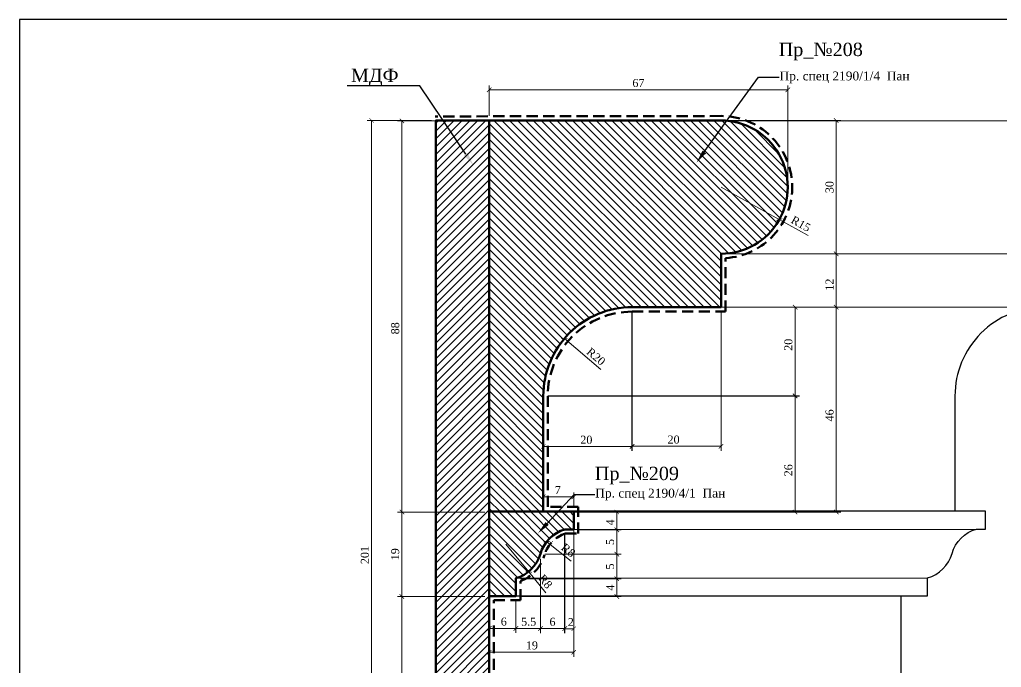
# Model space of a CAD drawing. Header units: millimetres. Extents: x 308479 to 308839, y -95708 to -95468.
# Drawn here: x 308478.9 to 308699.7, y -95613.4 to -95467.7 of the extents above; entities that cross this region are included whole.
import ezdxf
from ezdxf import colors
from ezdxf.entities.mleader import LeaderData, LeaderLine
from ezdxf.math import Vec2, Vec3

# ---------------------------------------------------------------- set-up
doc = ezdxf.new("R2010")
doc.units = ezdxf.units.MM
doc.header["$MEASUREMENT"] = 0
doc.linetypes.add('HIDDEN', pattern=[0.375, 0.25, -0.125])
doc.layers.add('Outside panel', color=7, linetype='Continuous', lineweight=18, true_color=0x7f5e57)
doc.layers.add('линия 15', color=7, linetype='Continuous', lineweight=15)
doc.layers.add('линия 50', color=1, linetype='Continuous', lineweight=140)
doc.layers.add('размеры в модели', color=7, linetype='Continuous')
doc.styles.add('ELECT', font='times.ttf')
doc.styles.get("Standard").update_dxf_attribs({"font": 'times.ttf'})
doc.dimstyles.new('M_1', dxfattribs={"dimtxt": 1.8, "dimasz": 1, "dimexe": 1, "dimexo": 1, "dimgap": 0.6, "dimtad": 1, "dimdec": 0, "dimdsep": 46, "dimtxsty": 'Standard', "dimblk": 'ARCHTICK', "dimcen": -5, "dimclrd": 7, "dimclre": 7, "dimclrt": 7, "dimadec": 0, "dimazin": 0, "dimtfac": 1, "dimtdec": 0, "dimtmove": 0, "dimatfit": 3, "dimfxl": 1, "dimtolj": 1, "dimtzin": 0, "dimlwd": 5, "dimlwe": 5, "dimarcsym": 0})

# ---------------------------------------------------------------- blocks, each defined once
blk = doc.blocks.new('_ArchTick')
at = {"color": 0, "linetype": 'ByBlock', "const_width": 0.15}
blk.add_lwpolyline([(-0.5, -0.5), (0.5, 0.5)], dxfattribs=at)
blk = doc.blocks.new('*D36')
at = {"color": 7, "lineweight": 5, "ltscale": 1000, "transparency": 16777216}
for p, q in [((308730.28, -95490.36), (308762.27, -95490.36)), ((308761.27, -95691.45), (308761.27, -95490.36)), ((308684.13, -95691.45), (308762.27, -95691.45))]:
    blk.add_line(p, q, dxfattribs=at)
at = {"layer": 'Defpoints', "color": 0, "ltscale": 1000, "transparency": 16777216}
for p in [(308729.28, -95490.36), (308761.27, -95490.36), (308683.13, -95691.45)]:
    blk.add_point(p, dxfattribs=at)
at = {"color": 7, "lineweight": 5, "ltscale": 1000, "transparency": 16777216}
for p, rotation in [((308761.27, -95490.36), 90), ((308761.27, -95691.45), 270)]:
    blk.add_blockref('_ArchTick', p, dxfattribs=dict(at, rotation=rotation))
at = {"color": 7, "ltscale": 1000, "transparency": 16777216, "insert": (308759.76, -95592.32), "char_height": 1.8, "attachment_point": 5, "rotation": 90}
blk.add_mtext('\\A1;201', dxfattribs=at)
blk = doc.blocks.new('*D35')
at = {"color": 7, "lineweight": 5, "ltscale": 1000, "transparency": 16777216}
for p, q in [((308744.28, -95506.36), (308744.28, -95699.8)), ((308683.13, -95692.45), (308683.13, -95699.8)), ((308744.28, -95698.8), (308683.13, -95698.8))]:
    blk.add_line(p, q, dxfattribs=at)
at = {"layer": 'Defpoints', "color": 0, "ltscale": 1000, "transparency": 16777216}
for p in [(308744.28, -95505.36), (308683.13, -95691.45), (308683.13, -95698.8)]:
    blk.add_point(p, dxfattribs=at)
at = {"color": 7, "lineweight": 5, "ltscale": 1000, "transparency": 16777216, "rotation": 180}
blk.add_blockref('_ArchTick', (308683.13, -95698.8), dxfattribs=at)
at = {"color": 7, "lineweight": 5, "ltscale": 1000, "transparency": 16777216}
blk.add_blockref('_ArchTick', (308744.28, -95698.8), dxfattribs=at)
at = {"color": 7, "ltscale": 1000, "transparency": 16777216, "insert": (308714.35, -95697.29), "char_height": 1.8, "attachment_point": 5}
blk.add_mtext('\\A1;61', dxfattribs=at)
blk = doc.blocks.new('*D33')
at = {"layer": 'Defpoints', "color": 0, "ltscale": 1000, "transparency": 16777216}
for p in [(308572.5, -95490.36), (308558.05, -95691.45), (308572.5, -95691.45)]:
    blk.add_point(p, dxfattribs=at)
at = {"layer": 'линия 15', "color": 7, "lineweight": 5, "ltscale": 1000, "transparency": 16777216}
for p, q in [((308571.5, -95490.36), (308557.05, -95490.36)), ((308558.05, -95490.36), (308558.05, -95691.45)), ((308571.5, -95691.45), (308557.05, -95691.45))]:
    blk.add_line(p, q, dxfattribs=at)
for p, rotation in [((308558.05, -95490.36), 90), ((308558.05, -95691.45), 270)]:
    blk.add_blockref('_ArchTick', p, dxfattribs=dict(at, rotation=rotation))
at = {"layer": 'линия 15', "color": 7, "ltscale": 1000, "transparency": 16777216, "insert": (308556.53, -95588.13), "char_height": 1.8, "attachment_point": 5, "rotation": 90}
blk.add_mtext('\\A1;201', dxfattribs=at)
blk = doc.blocks.new('*D32')
at = {"layer": 'Defpoints', "color": 0, "ltscale": 1000, "transparency": 16777216}
for p in [(308616.67, -95532.36), (308596.67, -95552.59), (308596.67, -95563.72)]:
    blk.add_point(p, dxfattribs=at)
at = {"layer": 'размеры в модели', "color": 7, "lineweight": 5, "ltscale": 1000, "transparency": 16777216}
for p, q in [((308616.67, -95533.36), (308616.67, -95564.72)), ((308596.67, -95553.59), (308596.67, -95564.72)), ((308616.67, -95563.72), (308596.67, -95563.72))]:
    blk.add_line(p, q, dxfattribs=at)
at = {"layer": 'размеры в модели', "color": 7, "lineweight": 5, "ltscale": 1000, "transparency": 16777216, "rotation": 180}
blk.add_blockref('_ArchTick', (308596.67, -95563.72), dxfattribs=at)
at = {"layer": 'размеры в модели', "color": 7, "lineweight": 5, "ltscale": 1000, "transparency": 16777216}
blk.add_blockref('_ArchTick', (308616.67, -95563.72), dxfattribs=at)
at = {"layer": 'размеры в модели', "color": 7, "ltscale": 1000, "transparency": 16777216, "insert": (308606.36, -95562.2), "char_height": 1.8, "attachment_point": 5}
blk.add_mtext('\\A1;20', dxfattribs=at)
blk = doc.blocks.new('*D31')
at = {"layer": 'Defpoints', "color": 0, "ltscale": 1000, "transparency": 16777216}
for p in [(308616.62, -95532.36), (308636.67, -95532.36), (308616.62, -95563.67)]:
    blk.add_point(p, dxfattribs=at)
at = {"layer": 'размеры в модели', "color": 7, "lineweight": 5, "ltscale": 1000, "transparency": 16777216}
for p, q in [((308616.62, -95533.36), (308616.62, -95564.67)), ((308636.67, -95533.36), (308636.67, -95564.67)), ((308636.67, -95563.67), (308616.62, -95563.67))]:
    blk.add_line(p, q, dxfattribs=at)
at = {"layer": 'размеры в модели', "color": 7, "lineweight": 5, "ltscale": 1000, "transparency": 16777216, "rotation": 180}
blk.add_blockref('_ArchTick', (308616.62, -95563.67), dxfattribs=at)
at = {"layer": 'размеры в модели', "color": 7, "lineweight": 5, "ltscale": 1000, "transparency": 16777216}
blk.add_blockref('_ArchTick', (308636.67, -95563.67), dxfattribs=at)
at = {"layer": 'размеры в модели', "color": 7, "ltscale": 1000, "transparency": 16777216, "insert": (308625.98, -95562.16), "char_height": 1.8, "attachment_point": 5}
blk.add_mtext('\\A1;20', dxfattribs=at)
blk = doc.blocks.new('*D30')
at = {"layer": 'Defpoints', "color": 0, "ltscale": 1000, "transparency": 16777216}
for p in [(308636.67, -95532.36), (308653.34, -95532.36), (308596.67, -95552.3)]:
    blk.add_point(p, dxfattribs=at)
at = {"layer": 'размеры в модели', "color": 7, "lineweight": 5, "ltscale": 1000, "transparency": 16777216}
for p, q in [((308637.67, -95532.36), (308654.34, -95532.36)), ((308653.34, -95552.3), (308653.34, -95532.36)), ((308597.67, -95552.3), (308654.34, -95552.3))]:
    blk.add_line(p, q, dxfattribs=at)
for p, rotation in [((308653.34, -95532.36), 90), ((308653.34, -95552.3), 270)]:
    blk.add_blockref('_ArchTick', p, dxfattribs=dict(at, rotation=rotation))
at = {"layer": 'размеры в модели', "color": 7, "ltscale": 1000, "transparency": 16777216, "insert": (308651.82, -95540.82), "char_height": 1.8, "attachment_point": 5, "rotation": 90}
blk.add_mtext('\\A1;20', dxfattribs=at)
blk = doc.blocks.new('*D29')
at = {"layer": 'Defpoints', "color": 0, "ltscale": 1000, "transparency": 16777216}
for p in [(308596.67, -95552.36), (308596.61, -95578.45), (308653.33, -95578.45)]:
    blk.add_point(p, dxfattribs=at)
at = {"layer": 'размеры в модели', "color": 7, "lineweight": 5, "ltscale": 1000, "transparency": 16777216}
for p, q in [((308597.67, -95552.36), (308654.33, -95552.36)), ((308653.33, -95552.36), (308653.33, -95578.45)), ((308597.61, -95578.45), (308654.33, -95578.45))]:
    blk.add_line(p, q, dxfattribs=at)
for p, rotation in [((308653.33, -95552.36), 90), ((308653.33, -95578.45), 270)]:
    blk.add_blockref('_ArchTick', p, dxfattribs=dict(at, rotation=rotation))
at = {"layer": 'размеры в модели', "color": 7, "ltscale": 1000, "transparency": 16777216, "insert": (308651.82, -95569.06), "char_height": 1.8, "attachment_point": 5, "rotation": 90}
blk.add_mtext('\\A1;26', dxfattribs=at)
blk = doc.blocks.new('*D28')
at = {"layer": 'Defpoints', "color": 0, "ltscale": 1000, "transparency": 16777216}
for p in [(308636.67, -95505.36), (308649.77, -95512.66)]:
    blk.add_point(p, dxfattribs=at)
at = {"layer": 'размеры в модели', "color": 7, "lineweight": 5, "ltscale": 1000, "transparency": 16777216}
for p in [(308636.67, -95505.36), (308656.25, -95516.26)]:
    blk.add_line(p, (308649.77, -95512.66), dxfattribs=at)
at = {"layer": 'размеры в модели', "color": 7, "lineweight": 5, "ltscale": 1000, "transparency": 16777216, "rotation": 150.885768118876}
blk.add_blockref('_ArchTick', (308649.77, -95512.66), dxfattribs=at)
at = {"layer": 'размеры в модели', "color": 7, "ltscale": 1000, "transparency": 16777216, "insert": (308654.62, -95513.62), "char_height": 1.8, "attachment_point": 5, "rotation": 330.8858}
blk.add_mtext('\\A1;R15', dxfattribs=at)
blk = doc.blocks.new('*D27')
at = {"layer": 'Defpoints', "color": 0, "ltscale": 1000, "transparency": 16777216}
for p in [(308601.41, -95539.43), (308616.67, -95552.36)]:
    blk.add_point(p, dxfattribs=at)
at = {"layer": 'размеры в модели', "color": 7, "lineweight": 5, "ltscale": 1000, "transparency": 16777216}
blk.add_line((308609.65, -95546.41), (308601.41, -95539.43), dxfattribs=at)
at = {"layer": 'размеры в модели', "color": 7, "lineweight": 5, "ltscale": 1000, "transparency": 16777216, "rotation": 139.728666756245}
blk.add_blockref('_ArchTick', (308601.41, -95539.43), dxfattribs=at)
at = {"layer": 'размеры в модели', "color": 7, "ltscale": 1000, "transparency": 16777216, "insert": (308608.53, -95543.48), "char_height": 1.8, "attachment_point": 5, "rotation": 319.7287}
blk.add_mtext('\\A1;R20', dxfattribs=at)
blk = doc.blocks.new('*D25')
at = {"layer": 'Defpoints', "color": 0, "ltscale": 1000, "transparency": 16777216}
for p in [(308636.67, -95520.36), (308662.58, -95520.36), (308636.67, -95532.36)]:
    blk.add_point(p, dxfattribs=at)
at = {"layer": 'размеры в модели', "color": 7, "lineweight": 5, "ltscale": 1000, "transparency": 16777216}
for p, q in [((308637.67, -95520.36), (308663.58, -95520.36)), ((308662.58, -95532.36), (308662.58, -95520.36)), ((308637.67, -95532.36), (308663.58, -95532.36))]:
    blk.add_line(p, q, dxfattribs=at)
for p, rotation in [((308662.58, -95520.36), 90), ((308662.58, -95532.36), 270)]:
    blk.add_blockref('_ArchTick', p, dxfattribs=dict(at, rotation=rotation))
at = {"layer": 'размеры в модели', "color": 7, "ltscale": 1000, "transparency": 16777216, "insert": (308661.08, -95527.29), "char_height": 1.8, "attachment_point": 5, "rotation": 90}
blk.add_mtext('\\A1;12', dxfattribs=at)
blk = doc.blocks.new('*D17')
at = {"layer": 'Defpoints', "color": 0, "ltscale": 1000, "transparency": 16777216}
for p in [(308636.67, -95532.36), (308603.52, -95578.45), (308662.59, -95578.45)]:
    blk.add_point(p, dxfattribs=at)
at = {"layer": 'размеры в модели', "color": 7, "lineweight": 5, "ltscale": 1000, "transparency": 16777216}
for p, q in [((308637.67, -95532.36), (308663.59, -95532.36)), ((308662.59, -95532.36), (308662.59, -95578.45)), ((308604.52, -95578.45), (308663.59, -95578.45))]:
    blk.add_line(p, q, dxfattribs=at)
for p, rotation in [((308662.59, -95532.36), 90), ((308662.59, -95578.45), 270)]:
    blk.add_blockref('_ArchTick', p, dxfattribs=dict(at, rotation=rotation))
at = {"layer": 'размеры в модели', "color": 7, "ltscale": 1000, "transparency": 16777216, "insert": (308661.08, -95556.71), "char_height": 1.8, "attachment_point": 5, "rotation": 90}
blk.add_mtext('\\A1;46', dxfattribs=at)
blk = doc.blocks.new('*D16')
at = {"layer": 'Defpoints', "color": 0, "ltscale": 1000, "transparency": 16777216}
for p in [(308596.67, -95575.03), (308596.67, -95578.36), (308603.52, -95578.45)]:
    blk.add_point(p, dxfattribs=at)
at = {"layer": 'размеры в модели', "color": 7, "lineweight": 5, "ltscale": 1000, "transparency": 16777216}
for p, q in [((308596.67, -95577.36), (308596.67, -95574.03)), ((308603.52, -95575.03), (308596.67, -95575.03)), ((308603.52, -95577.45), (308603.52, -95574.03))]:
    blk.add_line(p, q, dxfattribs=at)
at = {"layer": 'размеры в модели', "color": 7, "lineweight": 5, "ltscale": 1000, "transparency": 16777216, "rotation": 180}
blk.add_blockref('_ArchTick', (308596.67, -95575.03), dxfattribs=at)
at = {"layer": 'размеры в модели', "color": 7, "lineweight": 5, "ltscale": 1000, "transparency": 16777216}
blk.add_blockref('_ArchTick', (308603.52, -95575.03), dxfattribs=at)
at = {"layer": 'размеры в модели', "color": 7, "ltscale": 1000, "transparency": 16777216, "insert": (308599.94, -95573.51), "char_height": 1.8, "attachment_point": 5}
blk.add_mtext('\\A1;7', dxfattribs=at)
blk = doc.blocks.new('*D15')
at = {"layer": 'Defpoints', "color": 0, "ltscale": 1000, "transparency": 16777216}
for p in [(308564.87, -95490.45), (308584.52, -95490.45), (308584.52, -95578.45)]:
    blk.add_point(p, dxfattribs=at)
at = {"layer": 'размеры в модели', "color": 7, "lineweight": 5, "ltscale": 1000, "transparency": 16777216}
for p, q in [((308583.52, -95490.45), (308563.87, -95490.45)), ((308564.87, -95578.45), (308564.87, -95490.45)), ((308583.52, -95578.45), (308563.87, -95578.45))]:
    blk.add_line(p, q, dxfattribs=at)
for p, rotation in [((308564.87, -95490.45), 90), ((308564.87, -95578.45), 270)]:
    blk.add_blockref('_ArchTick', p, dxfattribs=dict(at, rotation=rotation))
at = {"layer": 'размеры в модели', "color": 7, "ltscale": 1000, "transparency": 16777216, "insert": (308563.36, -95537.12), "char_height": 1.8, "attachment_point": 5, "rotation": 90}
blk.add_mtext('\\A1;88', dxfattribs=at)
blk = doc.blocks.new('*D13')
at = {"layer": 'Defpoints', "color": 0, "ltscale": 1000, "transparency": 16777216}
for p in [(308584.52, -95597.45), (308564.87, -95667.45), (308584.52, -95667.45)]:
    blk.add_point(p, dxfattribs=at)
at = {"layer": 'размеры в модели', "color": 7, "lineweight": 5, "ltscale": 1000, "transparency": 16777216}
for p, q in [((308583.52, -95597.45), (308563.87, -95597.45)), ((308564.87, -95597.45), (308564.87, -95667.45)), ((308583.52, -95667.45), (308563.87, -95667.45))]:
    blk.add_line(p, q, dxfattribs=at)
for p, rotation in [((308564.87, -95597.45), 90), ((308564.87, -95667.45), 270)]:
    blk.add_blockref('_ArchTick', p, dxfattribs=dict(at, rotation=rotation))
at = {"layer": 'размеры в модели', "color": 7, "ltscale": 1000, "transparency": 16777216, "insert": (308563.35, -95634.38), "char_height": 1.8, "attachment_point": 5, "rotation": 90}
blk.add_mtext('\\A1;70', dxfattribs=at)
blk = doc.blocks.new('*D12')
at = {"layer": 'Defpoints', "color": 0, "ltscale": 1000, "transparency": 16777216}
for p in [(308603.52, -95582.45), (308596.02, -95587.94), (308613.22, -95587.94)]:
    blk.add_point(p, dxfattribs=at)
at = {"layer": 'размеры в модели', "color": 7, "lineweight": 5, "ltscale": 1000, "transparency": 16777216}
for p, q in [((308604.52, -95582.45), (308614.22, -95582.45)), ((308613.22, -95582.45), (308613.22, -95587.94)), ((308597.02, -95587.94), (308614.22, -95587.94))]:
    blk.add_line(p, q, dxfattribs=at)
for p, rotation in [((308613.22, -95582.45), 90), ((308613.22, -95587.94), 270)]:
    blk.add_blockref('_ArchTick', p, dxfattribs=dict(at, rotation=rotation))
at = {"layer": 'размеры в модели', "color": 7, "ltscale": 1000, "transparency": 16777216, "insert": (308611.7, -95585.19), "char_height": 1.8, "attachment_point": 5, "rotation": 90}
blk.add_mtext('\\A1;5', dxfattribs=at)
blk = doc.blocks.new('*D11')
at = {"layer": 'Defpoints', "color": 0, "ltscale": 1000, "transparency": 16777216}
for p in [(308588.27, -95585.7), (308593.4, -95591.92)]:
    blk.add_point(p, dxfattribs=at)
at = {"layer": 'размеры в модели', "color": 7, "lineweight": 5, "ltscale": 1000, "transparency": 16777216}
for p in [(308588.27, -95585.7), (308597.28, -95596.64)]:
    blk.add_line(p, (308593.4, -95591.92), dxfattribs=at)
at = {"layer": 'размеры в модели', "color": 7, "lineweight": 5, "ltscale": 1000, "transparency": 16777216, "rotation": 129.4706477682435}
blk.add_blockref('_ArchTick', (308593.4, -95591.92), dxfattribs=at)
at = {"layer": 'размеры в модели', "color": 7, "ltscale": 1000, "transparency": 16777216, "insert": (308597.15, -95594.09), "char_height": 1.8, "attachment_point": 5, "rotation": 309.4706}
blk.add_mtext('\\A1;R8', dxfattribs=at)
blk = doc.blocks.new('*D10')
at = {"layer": 'Defpoints', "color": 0, "ltscale": 1000, "transparency": 16777216}
for p in [(308597.49, -95585.13), (308603.76, -95590.19)]:
    blk.add_point(p, dxfattribs=at)
at = {"layer": 'размеры в модели', "color": 7, "lineweight": 5, "ltscale": 1000, "transparency": 16777216}
blk.add_line((308602.95, -95589.53), (308597.49, -95585.13), dxfattribs=at)
at = {"layer": 'размеры в модели', "color": 7, "lineweight": 5, "ltscale": 1000, "transparency": 16777216, "rotation": 141.1286548658962}
blk.add_blockref('_ArchTick', (308597.49, -95585.13), dxfattribs=at)
at = {"layer": 'размеры в модели', "color": 7, "ltscale": 1000, "transparency": 16777216, "insert": (308602.3, -95587.06), "char_height": 1.8, "attachment_point": 5, "rotation": 321.1287}
blk.add_mtext('\\A1;R8', dxfattribs=at)
blk = doc.blocks.new('*D9')
at = {"layer": 'Defpoints', "color": 0, "ltscale": 1000, "transparency": 16777216}
for p in [(308590.52, -95593.45), (308590.52, -95597.45), (308613.22, -95597.45)]:
    blk.add_point(p, dxfattribs=at)
at = {"layer": 'размеры в модели', "color": 7, "lineweight": 5, "ltscale": 1000, "transparency": 16777216}
for p, q in [((308591.52, -95593.45), (308614.22, -95593.45)), ((308613.22, -95593.45), (308613.22, -95597.45)), ((308591.52, -95597.45), (308614.22, -95597.45))]:
    blk.add_line(p, q, dxfattribs=at)
for p, rotation in [((308613.22, -95593.45), 90), ((308613.22, -95597.45), 270)]:
    blk.add_blockref('_ArchTick', p, dxfattribs=dict(at, rotation=rotation))
at = {"layer": 'размеры в модели', "color": 7, "ltscale": 1000, "transparency": 16777216, "insert": (308611.72, -95595.45), "char_height": 1.8, "attachment_point": 5, "rotation": 90}
blk.add_mtext('\\A1;4', dxfattribs=at)
blk = doc.blocks.new('*D8')
at = {"layer": 'Defpoints', "color": 0, "ltscale": 1000, "transparency": 16777216}
for p in [(308596.02, -95587.95), (308590.52, -95593.45), (308613.22, -95593.45)]:
    blk.add_point(p, dxfattribs=at)
at = {"layer": 'размеры в модели', "color": 7, "lineweight": 5, "ltscale": 1000, "transparency": 16777216}
for p, q in [((308597.02, -95587.95), (308614.22, -95587.95)), ((308613.22, -95587.95), (308613.22, -95593.45)), ((308591.52, -95593.45), (308614.22, -95593.45))]:
    blk.add_line(p, q, dxfattribs=at)
for p, rotation in [((308613.22, -95587.95), 90), ((308613.22, -95593.45), 270)]:
    blk.add_blockref('_ArchTick', p, dxfattribs=dict(at, rotation=rotation))
at = {"layer": 'размеры в модели', "color": 7, "ltscale": 1000, "transparency": 16777216, "insert": (308611.7, -95590.7), "char_height": 1.8, "attachment_point": 5, "rotation": 90}
blk.add_mtext('\\A1;5', dxfattribs=at)
blk = doc.blocks.new('*D7')
at = {"layer": 'Defpoints', "color": 0, "ltscale": 1000, "transparency": 16777216}
for p in [(308603.52, -95578.45), (308603.52, -95582.45), (308613.22, -95582.45)]:
    blk.add_point(p, dxfattribs=at)
at = {"layer": 'размеры в модели', "color": 7, "lineweight": 5, "ltscale": 1000, "transparency": 16777216}
for p, q in [((308604.52, -95578.45), (308614.22, -95578.45)), ((308613.22, -95578.45), (308613.22, -95582.45)), ((308604.52, -95582.45), (308614.22, -95582.45))]:
    blk.add_line(p, q, dxfattribs=at)
for p, rotation in [((308613.22, -95578.45), 90), ((308613.22, -95582.45), 270)]:
    blk.add_blockref('_ArchTick', p, dxfattribs=dict(at, rotation=rotation))
at = {"layer": 'размеры в модели', "color": 7, "ltscale": 1000, "transparency": 16777216, "insert": (308611.72, -95580.77), "char_height": 1.8, "attachment_point": 5, "rotation": 90}
blk.add_mtext('\\A1;4', dxfattribs=at)
blk = doc.blocks.new('*D6')
at = {"layer": 'Defpoints', "color": 0, "ltscale": 1000, "transparency": 16777216}
for p in [(308601.47, -95582.46), (308603.52, -95582.45), (308603.52, -95604.71)]:
    blk.add_point(p, dxfattribs=at)
at = {"layer": 'размеры в модели', "color": 7, "lineweight": 5, "ltscale": 1000, "transparency": 16777216}
for p, q in [((308601.47, -95583.46), (308601.47, -95605.71)), ((308603.52, -95583.45), (308603.52, -95605.71)), ((308601.47, -95604.71), (308603.52, -95604.71))]:
    blk.add_line(p, q, dxfattribs=at)
at = {"layer": 'размеры в модели', "color": 7, "lineweight": 5, "ltscale": 1000, "transparency": 16777216, "rotation": 180}
blk.add_blockref('_ArchTick', (308601.47, -95604.71), dxfattribs=at)
at = {"layer": 'размеры в модели', "color": 7, "lineweight": 5, "ltscale": 1000, "transparency": 16777216}
blk.add_blockref('_ArchTick', (308603.52, -95604.71), dxfattribs=at)
at = {"layer": 'размеры в модели', "color": 7, "ltscale": 1000, "transparency": 16777216, "insert": (308602.86, -95603.21), "char_height": 1.8, "attachment_point": 5}
blk.add_mtext('\\A1;2', dxfattribs=at)
blk = doc.blocks.new('*D5')
at = {"layer": 'Defpoints', "color": 0, "ltscale": 1000, "transparency": 16777216}
for p in [(308601.52, -95582.45), (308596.02, -95588), (308601.52, -95604.67)]:
    blk.add_point(p, dxfattribs=at)
at = {"layer": 'размеры в модели', "color": 7, "lineweight": 5, "ltscale": 1000, "transparency": 16777216}
for p, q in [((308601.52, -95583.45), (308601.52, -95605.67)), ((308596.02, -95589), (308596.02, -95605.67)), ((308596.02, -95604.67), (308601.52, -95604.67))]:
    blk.add_line(p, q, dxfattribs=at)
at = {"layer": 'размеры в модели', "color": 7, "lineweight": 5, "ltscale": 1000, "transparency": 16777216, "rotation": 180}
blk.add_blockref('_ArchTick', (308596.02, -95604.67), dxfattribs=at)
at = {"layer": 'размеры в модели', "color": 7, "lineweight": 5, "ltscale": 1000, "transparency": 16777216}
blk.add_blockref('_ArchTick', (308601.52, -95604.67), dxfattribs=at)
at = {"layer": 'размеры в модели', "color": 7, "ltscale": 1000, "transparency": 16777216, "insert": (308598.75, -95603.15), "char_height": 1.8, "attachment_point": 5}
blk.add_mtext('\\A1;6', dxfattribs=at)
blk = doc.blocks.new('*D4')
at = {"layer": 'Defpoints', "color": 0, "ltscale": 1000, "transparency": 16777216}
for p in [(308596.02, -95587.95), (308590.47, -95597.45), (308596.02, -95604.65)]:
    blk.add_point(p, dxfattribs=at)
at = {"layer": 'размеры в модели', "color": 7, "lineweight": 5, "ltscale": 1000, "transparency": 16777216}
for p, q in [((308596.02, -95588.95), (308596.02, -95605.65)), ((308590.47, -95598.45), (308590.47, -95605.65)), ((308590.47, -95604.65), (308596.02, -95604.65))]:
    blk.add_line(p, q, dxfattribs=at)
at = {"layer": 'размеры в модели', "color": 7, "lineweight": 5, "ltscale": 1000, "transparency": 16777216, "rotation": 180}
blk.add_blockref('_ArchTick', (308590.47, -95604.65), dxfattribs=at)
at = {"layer": 'размеры в модели', "color": 7, "lineweight": 5, "ltscale": 1000, "transparency": 16777216}
blk.add_blockref('_ArchTick', (308596.02, -95604.65), dxfattribs=at)
at = {"layer": 'размеры в модели', "color": 7, "ltscale": 1000, "transparency": 16777216, "insert": (308593.38, -95603.13), "char_height": 1.8, "attachment_point": 5}
blk.add_mtext('\\A1;5.5', dxfattribs=at)
blk = doc.blocks.new('*D3')
at = {"layer": 'Defpoints', "color": 0, "ltscale": 1000, "transparency": 16777216}
for p in [(308584.52, -95597.53), (308590.52, -95597.45), (308590.52, -95604.62)]:
    blk.add_point(p, dxfattribs=at)
at = {"layer": 'размеры в модели', "color": 7, "lineweight": 5, "ltscale": 1000, "transparency": 16777216}
for p, q in [((308584.52, -95598.53), (308584.52, -95605.62)), ((308590.52, -95598.45), (308590.52, -95605.62)), ((308584.52, -95604.62), (308590.52, -95604.62))]:
    blk.add_line(p, q, dxfattribs=at)
at = {"layer": 'размеры в модели', "color": 7, "lineweight": 5, "ltscale": 1000, "transparency": 16777216, "rotation": 180}
blk.add_blockref('_ArchTick', (308584.52, -95604.62), dxfattribs=at)
at = {"layer": 'размеры в модели', "color": 7, "lineweight": 5, "ltscale": 1000, "transparency": 16777216}
blk.add_blockref('_ArchTick', (308590.52, -95604.62), dxfattribs=at)
at = {"layer": 'размеры в модели', "color": 7, "ltscale": 1000, "transparency": 16777216, "insert": (308587.79, -95603.11), "char_height": 1.8, "attachment_point": 5}
blk.add_mtext('\\A1;6', dxfattribs=at)
blk = doc.blocks.new('*D2')
at = {"layer": 'Defpoints', "color": 0, "ltscale": 1000, "transparency": 16777216}
for p in [(308584.52, -95578.45), (308603.52, -95578.45), (308603.52, -95609.99)]:
    blk.add_point(p, dxfattribs=at)
at = {"layer": 'размеры в модели', "color": 7, "lineweight": 5, "ltscale": 1000, "transparency": 16777216}
for p, q in [((308584.52, -95579.45), (308584.52, -95610.99)), ((308603.52, -95579.45), (308603.52, -95610.99)), ((308584.52, -95609.99), (308603.52, -95609.99))]:
    blk.add_line(p, q, dxfattribs=at)
at = {"layer": 'размеры в модели', "color": 7, "lineweight": 5, "ltscale": 1000, "transparency": 16777216, "rotation": 180}
blk.add_blockref('_ArchTick', (308584.52, -95609.99), dxfattribs=at)
at = {"layer": 'размеры в модели', "color": 7, "lineweight": 5, "ltscale": 1000, "transparency": 16777216}
blk.add_blockref('_ArchTick', (308603.52, -95609.99), dxfattribs=at)
at = {"layer": 'размеры в модели', "color": 7, "ltscale": 1000, "transparency": 16777216, "insert": (308594.1, -95608.47), "char_height": 1.8, "attachment_point": 5}
blk.add_mtext('\\A1;19', dxfattribs=at)
blk = doc.blocks.new('*D1')
at = {"layer": 'Defpoints', "color": 0, "ltscale": 1000, "transparency": 16777216}
for p in [(308564.87, -95578.45), (308584.52, -95578.45), (308584.52, -95597.45)]:
    blk.add_point(p, dxfattribs=at)
at = {"layer": 'размеры в модели', "color": 7, "lineweight": 5, "ltscale": 1000, "transparency": 16777216}
for p, q in [((308583.52, -95578.45), (308563.87, -95578.45)), ((308564.87, -95597.45), (308564.87, -95578.45)), ((308583.52, -95597.45), (308563.87, -95597.45))]:
    blk.add_line(p, q, dxfattribs=at)
for p, rotation in [((308564.87, -95578.45), 90), ((308564.87, -95597.45), 270)]:
    blk.add_blockref('_ArchTick', p, dxfattribs=dict(at, rotation=rotation))
at = {"layer": 'размеры в модели', "color": 7, "ltscale": 1000, "transparency": 16777216, "insert": (308563.35, -95587.95), "char_height": 1.8, "attachment_point": 5, "rotation": 90}
blk.add_mtext('\\A1;19', dxfattribs=at)
blk = doc.blocks.new('*D18')
at = {"layer": 'Defpoints', "color": 0, "ltscale": 1000, "transparency": 16777216}
for p in [(308651.67, -95483.47), (308584.5, -95490.36), (308651.67, -95505.36)]:
    blk.add_point(p, dxfattribs=at)
at = {"layer": 'размеры в модели', "color": 7, "lineweight": 5, "ltscale": 1000, "transparency": 16777216}
for p, q in [((308584.5, -95489.36), (308584.5, -95482.47)), ((308651.67, -95504.36), (308651.67, -95482.47)), ((308584.5, -95483.47), (308651.67, -95483.47))]:
    blk.add_line(p, q, dxfattribs=at)
at = {"layer": 'размеры в модели', "color": 7, "lineweight": 5, "ltscale": 1000, "transparency": 16777216, "rotation": 180}
blk.add_blockref('_ArchTick', (308584.5, -95483.47), dxfattribs=at)
at = {"layer": 'размеры в модели', "color": 7, "lineweight": 5, "ltscale": 1000, "transparency": 16777216}
blk.add_blockref('_ArchTick', (308651.67, -95483.47), dxfattribs=at)
at = {"layer": 'размеры в модели', "color": 7, "ltscale": 1000, "transparency": 16777216, "insert": (308618.08, -95481.95), "char_height": 1.8, "attachment_point": 5}
blk.add_mtext('\\A1;67', dxfattribs=at)

msp = doc.modelspace()

# ---------------------------------------------------------------- hatches: boundary and pattern name
at = {"layer": 'Outside panel', "ltscale": 1000}
h = msp.add_hatch(dxfattribs=at)
h.set_pattern_fill('ANSI31', color=5, scale=10)
h.set_pattern_definition([(45, (-634.8144, 21.3507), (-0.8838834765, 0.8838834765), [])])
h.paths.add_polyline_path([(308584.5, -95490.36), (308572.5, -95490.36), (308572.5, -95691.36), (308584.52, -95691.36)])
h = msp.add_hatch(dxfattribs=at)
h.set_pattern_fill('ANSI31', color=256, scale=10, angle=90)
h.set_pattern_definition([(135, (-2928.5247, 4372.5313), (-0.8838834765, -0.8838834765), [])])
edge = h.paths.add_edge_path()
edge.add_arc((308636.67, -95505.36), 15, -90.0004, 90.0004, ccw=False)
edge.add_line((308636.67, -95520.36), (308636.67, -95532.36))
edge.add_line((308636.67, -95532.36), (308616.67, -95532.36))
edge.add_arc((308616.67, -95552.36), 20, 90, 180)
edge.add_line((308596.67, -95552.36), (308596.67, -95578.36))
edge.add_line((308596.67, -95578.36), (308584.5, -95578.36))
edge.add_line((308584.5, -95578.36), (308584.5, -95490.36))
edge.add_line((308584.5, -95490.36), (308636.67, -95490.36))
h = msp.add_hatch(dxfattribs=at)
h.set_pattern_fill('ANSI31', color=256, scale=10, angle=90)
h.set_pattern_definition([(135, (-2876.0882, 4349.897), (-0.8838834765, -0.8838834765), [])])
edge = h.paths.add_edge_path()
edge.add_line((308584.52, -95578.36), (308584.52, -95597.36))
edge.add_line((308584.52, -95597.36), (308590.52, -95597.36))
edge.add_line((308590.52, -95597.36), (308590.52, -95593.36))
edge.add_arc((308588.27, -95585.62), 8.06, 286.1599, 343.8401)
edge.add_arc((308603.76, -95590.1), 8.06, 106.1599, 163.8401, ccw=False)
edge.add_line((308601.52, -95582.36), (308603.52, -95582.36))
edge.add_line((308603.52, -95582.36), (308603.52, -95578.36))
edge.add_line((308603.52, -95578.36), (308584.52, -95578.36))

# ---------------------------------------------------------------- linework, layer by layer
at = {"linetype": 'Continuous', "lineweight": 15}
for p, q in [((308636.67, -95520.36), (308729.28, -95520.36)), ((308636.67, -95532.36), (308729.28, -95532.36)), ((308603.52, -95582.36), (308696.13, -95582.36)), ((308590.52, -95593.36), (308683.13, -95593.36))]:
    msp.add_line(p, q, dxfattribs=at)
at = {"color": 7}
msp.add_line((308677.13, -95597.28), (308677.13, -95667.45), dxfattribs=at)
at = {"color": 6, "ltscale": 1000}
msp.add_lwpolyline([(308478.85, -95707.68), (308838.85, -95707.68), (308838.85, -95467.68), (308478.85, -95467.68)], close=True, dxfattribs=at)
at = {"color": 7}
for points in [[(308584.52, -95490.45), (308729.28, -95490.36, -1.000007), (308729.28, -95520.36), (308729.28, -95532.36), (308709.28, -95532.36, 0.414214), (308689.28, -95552.36), (308689.28, -95578.36)], [(308584.54, -95597.28), (308683.13, -95597.28), (308683.13, -95593.28, 0.25713), (308688.63, -95587.78, -0.25713), (308694.13, -95582.28), (308696.13, -95582.28), (308696.13, -95578.28), (308596.64, -95578.28)]]:
    msp.add_lwpolyline(points, format="xyb", dxfattribs=at)
at = {"layer": 'линия 50', "color": 7}
msp.add_line((308584.52, -95490.45), (308584.52, -95691.45), dxfattribs=at)
at = {"layer": 'линия 50', "color": 1, "linetype": 'HIDDEN', "ltscale": 10, "true_color": 0xff0909}
msp.add_lwpolyline([(308572.52, -95692.45), (308591.52, -95692.45), (308591.52, -95684.39, 0.945824), (308590.52, -95666.45), (308585.52, -95666.45), (308585.52, -95598.28), (308591.52, -95598.28), (308591.52, -95593.99, 0.23485), (308596.98, -95588.05, -0.251952), (308601.67, -95583.28), (308604.52, -95583.28), (308604.52, -95577.28), (308597.67, -95577.28), (308597.67, -95552.36, -0.414214), (308616.67, -95533.36), (308637.67, -95533.36), (308637.67, -95521.33, 0.969215), (308636.67, -95489.36), (308572.32, -95489.45)], format="xyb", dxfattribs=at)
at = {"layer": 'линия 50', "color": 7}
msp.add_lwpolyline([(308584.5, -95490.36), (308572.5, -95490.36), (308572.5, -95691.36), (308584.52, -95691.36), (308584.5, -95490.36)], dxfattribs=at)
for points in [[(308636.67, -95490.36, -1.000007), (308636.67, -95520.36), (308636.67, -95532.36), (308616.67, -95532.36, 0.414214), (308596.67, -95552.36), (308596.67, -95578.36), (308584.5, -95578.36), (308584.5, -95490.36)], [(308584.52, -95578.36), (308584.52, -95597.36), (308590.52, -95597.36), (308590.52, -95593.36, 0.25713), (308596.02, -95587.86, -0.25713), (308601.52, -95582.36), (308603.52, -95582.36), (308603.52, -95578.36)]]:
    msp.add_lwpolyline(points, format="xyb", close=True, dxfattribs=at)

# ---------------------------------------------------------------- texts
at = {"color": 5, "ltscale": 1000, "style": 'ELECT'}
for s, p in [('Пр_№208', (308649.64, -95475.88, 6217.22)), ('Пр_№209', (308608.28, -95571.27))]:
    msp.add_text(s, height=3, dxfattribs=at).set_placement(p)

# ---------------------------------------------------------------- dimensions: what is measured, and where the dimension line sits
at = {"color": 7, "ltscale": 1000}
dim = msp.add_linear_dim(base=(308761.27, -95490.36), p1=(308683.13, -95691.45), p2=(308729.28, -95490.36), angle=90, dimstyle='M_1', dxfattribs=at)
dim.commit()
dim.dimension.update_dxf_attribs({"geometry": '*D36', "text_midpoint": (308761.27, -95592.32), "dimtype": 128})
dim = msp.add_linear_dim(base=(308683.13, -95698.8), p1=(308744.28, -95505.36), p2=(308683.13, -95691.45), dimstyle='M_1', dxfattribs=at)
dim.commit()
dim.dimension.update_dxf_attribs({"geometry": '*D35', "text_midpoint": (308714.35, -95698.8), "dimtype": 128})
at = {"layer": 'линия 15', "color": 1, "ltscale": 1000, "true_color": 0xff0909}
dim = msp.add_linear_dim(base=(308558.05, -95691.45), p1=(308572.5, -95490.36), p2=(308572.5, -95691.45), angle=90, dimstyle='M_1', dxfattribs=at)
dim.commit()
dim.dimension.update_dxf_attribs({"geometry": '*D33', "text_midpoint": (308558.05, -95588.13), "dimtype": 128})
at = {"layer": 'размеры в модели', "color": 5, "ltscale": 1000}
for base, p1, p2, angle, picture, middle in [((308651.67, -95483.47), (308584.5, -95490.36), (308651.67, -95505.36), 180, '*D18', (308618.08, -95481.95)), ((308613.22, -95587.94), (308603.52, -95582.45), (308596.02, -95587.94), 90, '*D12', (308611.7, -95585.19)), ((308613.2176, -95593.4451), (308596.0164, -95587.9529), (308590.5187, -95593.4451), 90, '*D8', (308611.702, -95590.699)), ((308613.22, -95597.45), (308590.52, -95593.45), (308590.52, -95597.45), 90, '*D9', (308611.72, -95595.45))]:
    dim = msp.add_linear_dim(base=base, p1=p1, p2=p2, angle=angle, dimstyle='M_1', dxfattribs=at)
    dim.commit()
    dim.dimension.update_dxf_attribs({"geometry": picture, "text_midpoint": middle})
msp.add_linear_dim(base=(308662.58, -95490.36), p1=(308636.67, -95520.36), p2=(308584.5, -95490.36), angle=90, dimstyle='M_1', dxfattribs=at).render()
for base, p1, p2, angle, picture, middle in [((308564.87, -95490.45), (308584.52, -95578.45), (308584.52, -95490.45), 90, '*D15', (308564.87, -95537.12)), ((308662.58, -95520.36), (308636.67, -95532.36), (308636.67, -95520.36), 90, '*D25', (308662.58, -95527.29)), ((308564.87, -95578.45), (308584.52, -95597.45), (308584.52, -95578.45), 90, '*D1', (308564.87, -95587.95)), ((308613.22, -95582.45), (308603.52, -95578.45), (308603.52, -95582.45), 90, '*D7', (308613.22, -95580.77)), ((308603.52, -95609.99), (308584.52, -95578.45), (308603.52, -95578.45), 180, '*D2', (308594.1, -95609.99)), ((308564.87, -95667.45), (308584.52, -95597.45), (308584.52, -95667.45), 90, '*D13', (308564.87, -95634.38))]:
    dim = msp.add_linear_dim(base=base, p1=p1, p2=p2, angle=angle, dimstyle='M_1', dxfattribs=at)
    dim.commit()
    dim.dimension.update_dxf_attribs({"geometry": picture, "text_midpoint": middle, "dimtype": 128})
for center, mpoint, picture, middle in [((308636.67, -95505.36), (308649.77, -95512.66), '*D28', (308654.62, -95513.62)), ((308588.27, -95585.7), (308593.4, -95591.92), '*D11', (308597.15, -95594.09))]:
    dim = msp.add_radius_dim(center=center, mpoint=mpoint, dimstyle='M_1', dxfattribs=at)
    dim.commit()
    dim.dimension.update_dxf_attribs({"geometry": picture, "text_midpoint": middle})
for base, p1, p2, picture, middle in [((308596.67, -95563.72), (308616.67, -95532.36), (308596.67, -95552.59), '*D32', (308606.36, -95563.72)), ((308616.62, -95563.67), (308636.67, -95532.36), (308616.62, -95532.36), '*D31', (308625.98, -95563.67)), ((308596.67, -95575.03), (308603.52, -95578.45), (308596.67, -95578.36), '*D16', (308599.94, -95575.03)), ((308601.5186577, -95604.66776363), (308596.0186577, -95588.00131716), (308601.5186577, -95582.44506426), '*D5', (308598.7545433, -95604.66776363)), ((308603.52, -95604.71), (308601.47, -95582.46), (308603.52, -95582.45), '*D6', (308602.86, -95604.71)), ((308590.52, -95604.62), (308584.52, -95597.53), (308590.52, -95597.45), '*D3', (308587.79, -95604.62))]:
    dim = msp.add_linear_dim(base=base, p1=p1, p2=p2, dimstyle='M_1', dxfattribs=at)
    dim.commit()
    dim.dimension.update_dxf_attribs({"geometry": picture, "text_midpoint": middle, "dimtype": 128})
for base, p1, p2, text, picture, middle in [((308653.34, -95532.36), (308596.67, -95552.3), (308636.67, -95532.36), '20', '*D30', (308653.34, -95540.82)), ((308662.59, -95578.45), (308636.67, -95532.36), (308603.52, -95578.45), '46', '*D17', (308662.59, -95556.71)), ((308653.33, -95578.45), (308596.67, -95552.36), (308596.61, -95578.45), '26', '*D29', (308653.33, -95569.06))]:
    dim = msp.add_linear_dim(base=base, p1=p1, p2=p2, angle=90, text=text, dimstyle='M_1', dxfattribs=at)
    dim.commit()
    dim.dimension.update_dxf_attribs({"geometry": picture, "text_midpoint": middle, "dimtype": 128})
for center, mpoint, picture, middle in [((308616.67, -95552.36), (308601.41, -95539.43), '*D27', (308607.55, -95544.64)), ((308603.76, -95590.19), (308597.49, -95585.13), '*D10', (308601.35, -95588.24))]:
    dim = msp.add_radius_dim(center=center, mpoint=mpoint, dimstyle='M_1', dxfattribs=at)
    dim.commit()
    dim.dimension.update_dxf_attribs({"geometry": picture, "text_midpoint": middle, "dimtype": 132})
dim = msp.add_linear_dim(base=(308596.02, -95604.65), p1=(308590.47, -95597.45), p2=(308596.02, -95587.95), text='5.5', dimstyle='M_1', dxfattribs=at)
dim.commit()
dim.dimension.update_dxf_attribs({"geometry": '*D4', "text_midpoint": (308593.38, -95604.65), "dimtype": 128})

# ---------------------------------------------------------------- leaders
at = {"layer": 'размеры в модели', "color": 7, "ltscale": 1000}
ml = msp.add_multileader_mtext('Standard', dxfattribs=at)
ml.set_content('\\A1;МДФ  ', color=7)
ml.set_leader_properties()
ml.build(insert=Vec2(0, 0))
ml.multileader.update_dxf_attribs({"text_right_attachment_type": 6, "dogleg_length": 0.36, "arrow_head_size": 3})
ctx = ml.context
ctx.base_point, ctx.char_height, ctx.arrow_head_size, ctx.landing_gap_size, ctx.plane_origin = Vec3(308553.78, -95480.65), 3, 3, 0.09, Vec3(308575.17, -95509.08)
ctx.right_attachment, ctx.text_align_type = 6, 2
notes = []
notes.append((ctx, [(0, (1, 1, 0), (308568.86, -95482.57), (-1, 0), 4.68, [(0, [(308580.92, -95500.4)], 0, [])])]))
ctx.mtext.insert, ctx.mtext.alignment, ctx.mtext.flow_direction = Vec3(308564.1, -95478.72), 3, 5
ml = msp.add_multileader_mtext('Standard', dxfattribs=at)
ml.set_content('\\A1;Пр. спец 2190/1/4  Пан', color=7)
ml.set_leader_properties()
ml.build(insert=Vec2(0, 0))
ml.multileader.update_dxf_attribs({"text_right_attachment_type": 6, "dogleg_length": 0.36, "arrow_head_size": 3})
ctx = ml.context
ctx.base_point, ctx.char_height, ctx.arrow_head_size, ctx.landing_gap_size, ctx.plane_origin = Vec3(308649.74, -95480.66), 2, 3, 0.09, Vec3(308612.56, -95502.6)
ctx.right_attachment = 6
notes.append((ctx, [(1, (1, 1, 0), (308645.07, -95480.66), (1, 0), 4.68, [(0, [(308631.14, -95499.88)], 0, [])])]))
ctx.mtext.insert, ctx.mtext.flow_direction = Vec3(308649.83, -95479.35), 5
ml = msp.add_multileader_mtext('Standard', dxfattribs=at)
ml.set_content('\\A1;Пр. спец 2190/4/1  Пан', color=7)
ml.set_leader_properties()
ml.build(insert=Vec2(0, 0))
ml.multileader.update_dxf_attribs({"text_right_attachment_type": 6, "dogleg_length": 0.36, "arrow_head_size": 3})
ctx = ml.context
ctx.base_point, ctx.char_height, ctx.arrow_head_size, ctx.landing_gap_size, ctx.plane_origin = Vec3(308608.27, -95574.51), 2, 3, 0.09, Vec3(308571.08, -95596.44)
ctx.right_attachment = 6
notes.append((ctx, [(1, (1, 1, 0), (308603.59, -95574.51), (1, 0), 4.68, [(0, [(308595.5, -95583.22)], 0, [])])]))
ctx.mtext.insert, ctx.mtext.flow_direction = Vec3(308608.36, -95573.19), 5
for ctx, leaders in notes:
    for number, flags, end, landing, length, lines in leaders:
        leader = LeaderData()
        leader.index, (leader.has_last_leader_line, leader.has_dogleg_vector, leader.attachment_direction) = number, flags
        leader.last_leader_point, leader.dogleg_vector, leader.dogleg_length = Vec3(end), Vec3(landing), length
        for number, points, colour, breaks in lines:
            line = LeaderLine()
            line.index, line.vertices, line.color, line.breaks = number, Vec3.list(points), colors.encode_raw_color(colour), breaks
            leader.lines.append(line)
        ctx.leaders.append(leader)

doc.saveas('drawing.dxf')
